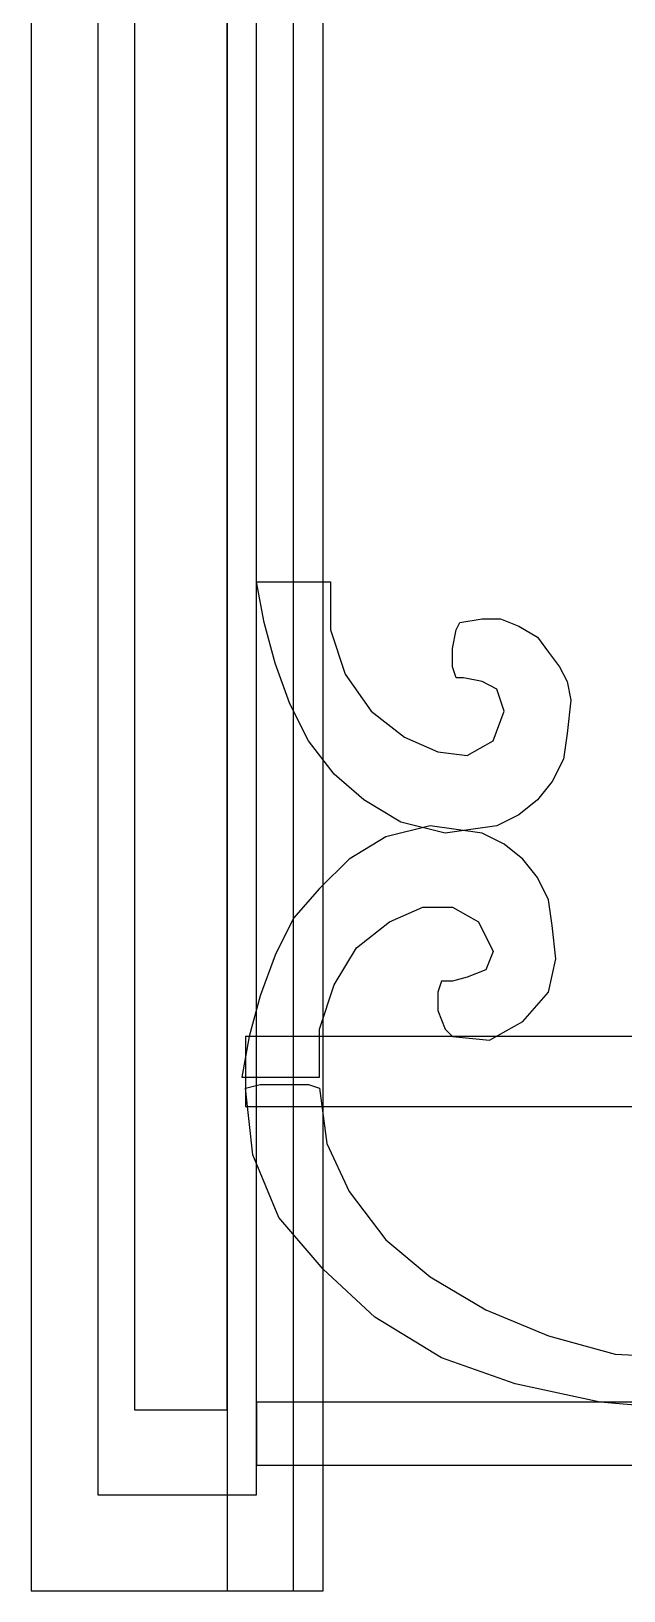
# Model space of a CAD drawing. Header units: centimetres. Extents: x -51 to 56, y -22 to 36.
# Drawn here: x -51.01 to -40.07, y -22.04 to 6.75 of the extents above; entities that cross this region are included whole.
import ezdxf

# ---------------------------------------------------------------- set-up
doc = ezdxf.new("R2010")
doc.units = ezdxf.units.CM
doc.header["$MEASUREMENT"] = 0
doc.layers.add('layer 1', color=7, linetype='Continuous')

msp = doc.modelspace()

# ---------------------------------------------------------------- linework, layer by layer
at = {"layer": 'layer 1', "color": 108}
for points, knots in [([(-51.01413, 31.31746), (-51.01413, 31.31746), (-45.62339, 31.31746), (-45.62339, 31.31746), (-45.62339, 31.31746), (-45.62339, 31.31746), (-45.62339, -22.04404), (-45.62339, -22.04404), (-45.62339, -22.04404), (-45.62339, -22.04404), (-51.01413, -22.04404), (-51.01413, -22.04404), (-51.01413, -22.04404), (-51.01413, -22.04404), (-51.01413, 31.31746), (-51.01413, 31.31746)], [0, 0, 0, 0, 0.25, 0.25, 0.25, 0.25, 0.5, 0.5, 0.5, 0.5, 0.75, 0.75, 0.75, 0.75, 1, 1, 1, 1]), ([(-47.39756, 30.70333), (-47.39756, 30.70333), (-46.16929, 30.70333), (-46.16929, 30.70333), (-46.16929, 30.70333), (-46.16929, 30.70333), (-46.16929, -22.04404), (-46.16929, -22.04404), (-46.16929, -22.04404), (-46.16929, -22.04404), (-47.39756, -22.04404), (-47.39756, -22.04404), (-47.39756, -22.04404), (-47.39756, -22.04404), (-47.39756, 30.70333), (-47.39756, 30.70333)], [0, 0, 0, 0, 0.25, 0.25, 0.25, 0.25, 0.5, 0.5, 0.5, 0.5, 0.75, 0.75, 0.75, 0.75, 1, 1, 1, 1]), ([(-43.37156, -8.05541), (-43.37156, -8.05541), (-42.8939, -7.98717), (-42.8939, -7.98717), (-42.8939, -7.98717), (-42.8939, -7.98717), (-42.41624, -7.91893), (-42.41624, -7.91893), (-42.41624, -7.91893), (-42.41624, -7.91893), (-42.00682, -7.71422), (-42.00682, -7.71422), (-42.00682, -7.71422), (-42.00682, -7.71422), (-41.66563, -7.44127), (-41.66563, -7.44127), (-41.66563, -7.44127), (-41.66563, -7.44127), (-41.39268, -7.10009), (-41.39268, -7.10009), (-41.39268, -7.10009), (-41.39268, -7.10009), (-41.18797, -6.69066), (-41.18797, -6.69066), (-41.18797, -6.69066), (-41.18797, -6.69066), (-41.11973, -6.213), (-41.11973, -6.213), (-41.11973, -6.213), (-41.11973, -6.213), (-41.0515, -5.59887), (-41.0515, -5.59887), (-41.0515, -5.59887), (-41.0515, -5.59887), (-41.11973, -5.25768), (-41.11973, -5.25768), (-41.11973, -5.25768), (-41.11973, -5.25768), (-41.25621, -4.98473), (-41.25621, -4.98473), (-41.25621, -4.98473), (-41.25621, -4.98473), (-41.46092, -4.71179), (-41.46092, -4.71179), (-41.46092, -4.71179), (-41.46092, -4.71179), (-41.66563, -4.43884), (-41.66563, -4.43884), (-41.66563, -4.43884), (-41.66563, -4.43884), (-42.00682, -4.23413), (-42.00682, -4.23413), (-42.00682, -4.23413), (-42.00682, -4.23413), (-42.348, -4.09765), (-42.348, -4.09765), (-42.348, -4.09765), (-42.348, -4.09765), (-42.68919, -4.09765), (-42.68919, -4.09765), (-42.68919, -4.09765), (-42.68919, -4.09765), (-43.09861, -4.16589), (-43.09861, -4.16589), (-43.09861, -4.16589), (-43.09861, -4.16589), (-43.16685, -4.30236), (-43.16685, -4.30236), (-43.16685, -4.30236), (-43.16685, -4.30236), (-43.23509, -4.64355), (-43.23509, -4.64355), (-43.23509, -4.64355), (-43.23509, -4.64355), (-43.23509, -4.98473), (-43.23509, -4.98473), (-43.23509, -4.98473), (-43.23509, -4.98473), (-43.16685, -5.18945), (-43.16685, -5.18945), (-43.16685, -5.18945), (-43.16685, -5.18945), (-43.03038, -5.18945), (-43.03038, -5.18945), (-43.03038, -5.18945), (-43.03038, -5.18945), (-42.68919, -5.25768), (-42.68919, -5.25768), (-42.68919, -5.25768), (-42.68919, -5.25768), (-42.41624, -5.39416), (-42.41624, -5.39416), (-42.41624, -5.39416), (-42.41624, -5.39416), (-42.27977, -5.80358), (-42.27977, -5.80358), (-42.27977, -5.80358), (-42.27977, -5.80358), (-42.48448, -6.34948), (-42.48448, -6.34948), (-42.48448, -6.34948), (-42.48448, -6.34948), (-42.96214, -6.62243), (-42.96214, -6.62243), (-42.96214, -6.62243), (-42.96214, -6.62243), (-43.50804, -6.55419), (-43.50804, -6.55419), (-43.50804, -6.55419), (-43.50804, -6.55419), (-44.12217, -6.28124), (-44.12217, -6.28124), (-44.12217, -6.28124), (-44.12217, -6.28124), (-44.73631, -5.80358), (-44.73631, -5.80358), (-44.73631, -5.80358), (-44.73631, -5.80358), (-45.21397, -5.12121), (-45.21397, -5.12121), (-45.21397, -5.12121), (-45.21397, -5.12121), (-45.48692, -4.30236), (-45.48692, -4.30236), (-45.48692, -4.30236), (-45.48692, -4.30236), (-45.48692, -3.41528), (-45.48692, -3.41528), (-45.48692, -3.41528), (-45.48692, -3.41528), (-46.85166, -3.41528), (-46.85166, -3.41528), (-46.85166, -3.41528), (-46.85166, -3.41528), (-46.71519, -4.16589), (-46.71519, -4.16589), (-46.71519, -4.16589), (-46.71519, -4.16589), (-46.51047, -4.9165), (-46.51047, -4.9165), (-46.51047, -4.9165), (-46.51047, -4.9165), (-46.23753, -5.66711), (-46.23753, -5.66711), (-46.23753, -5.66711), (-46.23753, -5.66711), (-45.89634, -6.34948), (-45.89634, -6.34948), (-45.89634, -6.34948), (-45.89634, -6.34948), (-45.41868, -6.96361), (-45.41868, -6.96361), (-45.41868, -6.96361), (-45.41868, -6.96361), (-44.87278, -7.44127), (-44.87278, -7.44127), (-44.87278, -7.44127), (-44.87278, -7.44127), (-44.19041, -7.8507), (-44.19041, -7.8507), (-44.19041, -7.8507), (-44.19041, -7.8507), (-43.37156, -8.05541), (-43.37156, -8.05541)], [0, 0, 0, 0, 0.02439024, 0.02439024, 0.02439024, 0.02439024, 0.04878049, 0.04878049, 0.04878049, 0.04878049, 0.07317073, 0.07317073, 0.07317073, 0.07317073, 0.09756098, 0.09756098, 0.09756098, 0.09756098, 0.12195122, 0.12195122, 0.12195122, 0.12195122, 0.14634146, 0.14634146, 0.14634146, 0.14634146, 0.17073171, 0.17073171, 0.17073171, 0.17073171, 0.19512195, 0.19512195, 0.19512195, 0.19512195, 0.2195122, 0.2195122, 0.2195122, 0.2195122, 0.24390244, 0.24390244, 0.24390244, 0.24390244, 0.26829268, 0.26829268, 0.26829268, 0.26829268, 0.29268293, 0.29268293, 0.29268293, 0.29268293, 0.31707317, 0.31707317, 0.31707317, 0.31707317, 0.34146341, 0.34146341, 0.34146341, 0.34146341, 0.36585366, 0.36585366, 0.36585366, 0.36585366, 0.3902439, 0.3902439, 0.3902439, 0.3902439, 0.41463415, 0.41463415, 0.41463415, 0.41463415, 0.43902439, 0.43902439, 0.43902439, 0.43902439, 0.46341463, 0.46341463, 0.46341463, 0.46341463, 0.48780488, 0.48780488, 0.48780488, 0.48780488, 0.51219512, 0.51219512, 0.51219512, 0.51219512, 0.53658537, 0.53658537, 0.53658537, 0.53658537, 0.56097561, 0.56097561, 0.56097561, 0.56097561, 0.58536585, 0.58536585, 0.58536585, 0.58536585, 0.6097561, 0.6097561, 0.6097561, 0.6097561, 0.63414634, 0.63414634, 0.63414634, 0.63414634, 0.65853659, 0.65853659, 0.65853659, 0.65853659, 0.68292683, 0.68292683, 0.68292683, 0.68292683, 0.70731707, 0.70731707, 0.70731707, 0.70731707, 0.73170732, 0.73170732, 0.73170732, 0.73170732, 0.75609756, 0.75609756, 0.75609756, 0.75609756, 0.7804878, 0.7804878, 0.7804878, 0.7804878, 0.80487805, 0.80487805, 0.80487805, 0.80487805, 0.82926829, 0.82926829, 0.82926829, 0.82926829, 0.85365854, 0.85365854, 0.85365854, 0.85365854, 0.87804878, 0.87804878, 0.87804878, 0.87804878, 0.90243902, 0.90243902, 0.90243902, 0.90243902, 0.92682927, 0.92682927, 0.92682927, 0.92682927, 0.95121951, 0.95121951, 0.95121951, 0.95121951, 0.97560976, 0.97560976, 0.97560976, 0.97560976, 1, 1, 1, 1]), ([(-43.64451, -7.91893), (-43.64451, -7.91893), (-43.16685, -7.98717), (-43.16685, -7.98717), (-43.16685, -7.98717), (-43.16685, -7.98717), (-42.68919, -8.05541), (-42.68919, -8.05541), (-42.68919, -8.05541), (-42.68919, -8.05541), (-42.27977, -8.26012), (-42.27977, -8.26012), (-42.27977, -8.26012), (-42.27977, -8.26012), (-41.93858, -8.53307), (-41.93858, -8.53307), (-41.93858, -8.53307), (-41.93858, -8.53307), (-41.66563, -8.87426), (-41.66563, -8.87426), (-41.66563, -8.87426), (-41.66563, -8.87426), (-41.46092, -9.28368), (-41.46092, -9.28368), (-41.46092, -9.28368), (-41.46092, -9.28368), (-41.39268, -9.76134), (-41.39268, -9.76134), (-41.39268, -9.76134), (-41.39268, -9.76134), (-41.32445, -10.37547), (-41.32445, -10.37547), (-41.32445, -10.37547), (-41.32445, -10.37547), (-41.46092, -10.98961), (-41.46092, -10.98961), (-41.46092, -10.98961), (-41.46092, -10.98961), (-41.93858, -11.53551), (-41.93858, -11.53551), (-41.93858, -11.53551), (-41.93858, -11.53551), (-42.55272, -11.87669), (-42.55272, -11.87669), (-42.55272, -11.87669), (-42.55272, -11.87669), (-43.23509, -11.80846), (-43.23509, -11.80846), (-43.23509, -11.80846), (-43.23509, -11.80846), (-43.37156, -11.67198), (-43.37156, -11.67198), (-43.37156, -11.67198), (-43.37156, -11.67198), (-43.50804, -11.3308), (-43.50804, -11.3308), (-43.50804, -11.3308), (-43.50804, -11.3308), (-43.50804, -10.98961), (-43.50804, -10.98961), (-43.50804, -10.98961), (-43.50804, -10.98961), (-43.4398, -10.7849), (-43.4398, -10.7849), (-43.4398, -10.7849), (-43.4398, -10.7849), (-43.23509, -10.7849), (-43.23509, -10.7849), (-43.23509, -10.7849), (-43.23509, -10.7849), (-42.96214, -10.71666), (-42.96214, -10.71666), (-42.96214, -10.71666), (-42.96214, -10.71666), (-42.62095, -10.58019), (-42.62095, -10.58019), (-42.62095, -10.58019), (-42.62095, -10.58019), (-42.48448, -10.239), (-42.48448, -10.239), (-42.48448, -10.239), (-42.48448, -10.239), (-42.75743, -9.6931), (-42.75743, -9.6931), (-42.75743, -9.6931), (-42.75743, -9.6931), (-43.23509, -9.42015), (-43.23509, -9.42015), (-43.23509, -9.42015), (-43.23509, -9.42015), (-43.78099, -9.42015), (-43.78099, -9.42015), (-43.78099, -9.42015), (-43.78099, -9.42015), (-44.39512, -9.6931), (-44.39512, -9.6931), (-44.39512, -9.6931), (-44.39512, -9.6931), (-45.00926, -10.17076), (-45.00926, -10.17076), (-45.00926, -10.17076), (-45.00926, -10.17076), (-45.41868, -10.85314), (-45.41868, -10.85314), (-45.41868, -10.85314), (-45.41868, -10.85314), (-45.69163, -11.67198), (-45.69163, -11.67198), (-45.69163, -11.67198), (-45.69163, -11.67198), (-45.69163, -12.55907), (-45.69163, -12.55907), (-45.69163, -12.55907), (-45.69163, -12.55907), (-47.12461, -12.55907), (-47.12461, -12.55907), (-47.12461, -12.55907), (-47.12461, -12.55907), (-46.98814, -11.80846), (-46.98814, -11.80846), (-46.98814, -11.80846), (-46.98814, -11.80846), (-46.78342, -11.05785), (-46.78342, -11.05785), (-46.78342, -11.05785), (-46.78342, -11.05785), (-46.51047, -10.30724), (-46.51047, -10.30724), (-46.51047, -10.30724), (-46.51047, -10.30724), (-46.16929, -9.62487), (-46.16929, -9.62487), (-46.16929, -9.62487), (-46.16929, -9.62487), (-45.69163, -9.07897), (-45.69163, -9.07897), (-45.69163, -9.07897), (-45.69163, -9.07897), (-45.14573, -8.53307), (-45.14573, -8.53307), (-45.14573, -8.53307), (-45.14573, -8.53307), (-44.46336, -8.12365), (-44.46336, -8.12365), (-44.46336, -8.12365), (-44.46336, -8.12365), (-43.64451, -7.91893), (-43.64451, -7.91893)], [0, 0, 0, 0, 0.02702703, 0.02702703, 0.02702703, 0.02702703, 0.05405405, 0.05405405, 0.05405405, 0.05405405, 0.08108108, 0.08108108, 0.08108108, 0.08108108, 0.10810811, 0.10810811, 0.10810811, 0.10810811, 0.13513514, 0.13513514, 0.13513514, 0.13513514, 0.16216216, 0.16216216, 0.16216216, 0.16216216, 0.18918919, 0.18918919, 0.18918919, 0.18918919, 0.21621622, 0.21621622, 0.21621622, 0.21621622, 0.24324324, 0.24324324, 0.24324324, 0.24324324, 0.27027027, 0.27027027, 0.27027027, 0.27027027, 0.2972973, 0.2972973, 0.2972973, 0.2972973, 0.32432432, 0.32432432, 0.32432432, 0.32432432, 0.35135135, 0.35135135, 0.35135135, 0.35135135, 0.37837838, 0.37837838, 0.37837838, 0.37837838, 0.40540541, 0.40540541, 0.40540541, 0.40540541, 0.43243243, 0.43243243, 0.43243243, 0.43243243, 0.45945946, 0.45945946, 0.45945946, 0.45945946, 0.48648649, 0.48648649, 0.48648649, 0.48648649, 0.51351351, 0.51351351, 0.51351351, 0.51351351, 0.54054054, 0.54054054, 0.54054054, 0.54054054, 0.56756757, 0.56756757, 0.56756757, 0.56756757, 0.59459459, 0.59459459, 0.59459459, 0.59459459, 0.62162162, 0.62162162, 0.62162162, 0.62162162, 0.64864865, 0.64864865, 0.64864865, 0.64864865, 0.67567568, 0.67567568, 0.67567568, 0.67567568, 0.7027027, 0.7027027, 0.7027027, 0.7027027, 0.72972973, 0.72972973, 0.72972973, 0.72972973, 0.75675676, 0.75675676, 0.75675676, 0.75675676, 0.78378378, 0.78378378, 0.78378378, 0.78378378, 0.81081081, 0.81081081, 0.81081081, 0.81081081, 0.83783784, 0.83783784, 0.83783784, 0.83783784, 0.86486486, 0.86486486, 0.86486486, 0.86486486, 0.89189189, 0.89189189, 0.89189189, 0.89189189, 0.91891892, 0.91891892, 0.91891892, 0.91891892, 0.94594595, 0.94594595, 0.94594595, 0.94594595, 0.97297297, 0.97297297, 0.97297297, 0.97297297, 1, 1, 1, 1]), ([(-47.05637, -11.80846), (-47.05637, -11.80846), (52.43349, -11.80846), (52.43349, -11.80846), (52.43349, -11.80846), (52.43349, -11.80846), (52.43349, -13.10496), (52.43349, -13.10496), (52.43349, -13.10496), (52.43349, -13.10496), (-47.05637, -13.10496), (-47.05637, -13.10496), (-47.05637, -13.10496), (-47.05637, -13.10496), (-47.05637, -11.80846), (-47.05637, -11.80846)], [0, 0, 0, 0, 0.25, 0.25, 0.25, 0.25, 0.5, 0.5, 0.5, 0.5, 0.75, 0.75, 0.75, 0.75, 1, 1, 1, 1]), ([(-38.86791, -18.70041), (-38.86791, -18.70041), (-37.23021, -18.56394), (-37.23021, -18.56394), (-37.23021, -18.56394), (-37.23021, -18.56394), (-35.729, -18.22275), (-35.729, -18.22275), (-35.729, -18.22275), (-35.729, -18.22275), (-34.36425, -17.74509), (-34.36425, -17.74509), (-34.36425, -17.74509), (-34.36425, -17.74509), (-33.13598, -16.99448), (-33.13598, -16.99448), (-33.13598, -16.99448), (-33.13598, -16.99448), (-32.18066, -16.1074), (-32.18066, -16.1074), (-32.18066, -16.1074), (-32.18066, -16.1074), (-31.36181, -15.15208), (-31.36181, -15.15208), (-31.36181, -15.15208), (-31.36181, -15.15208), (-30.88415, -13.99205), (-30.88415, -13.99205), (-30.88415, -13.99205), (-30.88415, -13.99205), (-30.74768, -12.76378), (-30.74768, -12.76378), (-30.74768, -12.76378), (-30.74768, -12.76378), (-30.74768, -12.76378), (-30.74768, -12.76378), (-30.74768, -12.76378), (-30.74768, -12.76378), (-30.74768, -12.76378), (-30.74768, -12.76378), (-30.74768, -12.76378), (-30.74768, -12.76378), (-30.74768, -12.76378), (-30.74768, -12.76378), (-30.74768, -12.76378), (-30.74768, -12.76378), (-30.74768, -12.76378), (-30.74768, -12.76378), (-30.74768, -12.76378), (-30.74768, -12.76378), (-31.02063, -12.76378), (-31.02063, -12.76378), (-31.02063, -12.76378), (-31.02063, -12.76378), (-31.43005, -12.76378), (-31.43005, -12.76378), (-31.43005, -12.76378), (-31.43005, -12.76378), (-31.83947, -12.76378), (-31.83947, -12.76378), (-31.83947, -12.76378), (-31.83947, -12.76378), (-32.04419, -12.76378), (-32.04419, -12.76378), (-32.04419, -12.76378), (-32.04419, -12.76378), (-32.18066, -13.78734), (-32.18066, -13.78734), (-32.18066, -13.78734), (-32.18066, -13.78734), (-32.59008, -14.67442), (-32.59008, -14.67442), (-32.59008, -14.67442), (-32.59008, -14.67442), (-33.27246, -15.5615), (-33.27246, -15.5615), (-33.27246, -15.5615), (-33.27246, -15.5615), (-34.0913, -16.24387), (-34.0913, -16.24387), (-34.0913, -16.24387), (-34.0913, -16.24387), (-35.1831, -16.85801), (-35.1831, -16.85801), (-35.1831, -16.85801), (-35.1831, -16.85801), (-36.27489, -17.33567), (-36.27489, -17.33567), (-36.27489, -17.33567), (-36.27489, -17.33567), (-37.5714, -17.67686), (-37.5714, -17.67686), (-37.5714, -17.67686), (-37.5714, -17.67686), (-38.86791, -17.74509), (-38.86791, -17.74509), (-38.86791, -17.74509), (-38.86791, -17.74509), (-40.23265, -17.67686), (-40.23265, -17.67686), (-40.23265, -17.67686), (-40.23265, -17.67686), (-41.46092, -17.33567), (-41.46092, -17.33567), (-41.46092, -17.33567), (-41.46092, -17.33567), (-42.62095, -16.85801), (-42.62095, -16.85801), (-42.62095, -16.85801), (-42.62095, -16.85801), (-43.64451, -16.24387), (-43.64451, -16.24387), (-43.64451, -16.24387), (-43.64451, -16.24387), (-44.46336, -15.5615), (-44.46336, -15.5615), (-44.46336, -15.5615), (-44.46336, -15.5615), (-45.14573, -14.67442), (-45.14573, -14.67442), (-45.14573, -14.67442), (-45.14573, -14.67442), (-45.55515, -13.78734), (-45.55515, -13.78734), (-45.55515, -13.78734), (-45.55515, -13.78734), (-45.69163, -12.76378), (-45.69163, -12.76378), (-45.69163, -12.76378), (-45.69163, -12.76378), (-45.89634, -12.69554), (-45.89634, -12.69554), (-45.89634, -12.69554), (-45.89634, -12.69554), (-46.30576, -12.69554), (-46.30576, -12.69554), (-46.30576, -12.69554), (-46.30576, -12.69554), (-46.78342, -12.69554), (-46.78342, -12.69554), (-46.78342, -12.69554), (-46.78342, -12.69554), (-47.05637, -12.76378), (-47.05637, -12.76378), (-47.05637, -12.76378), (-47.05637, -12.76378), (-47.05637, -12.76378), (-47.05637, -12.76378), (-47.05637, -12.76378), (-47.05637, -12.76378), (-47.05637, -12.76378), (-47.05637, -12.76378), (-47.05637, -12.76378), (-47.05637, -12.76378), (-47.05637, -12.76378), (-47.05637, -12.76378), (-47.05637, -12.76378), (-47.05637, -12.76378), (-47.05637, -12.76378), (-47.05637, -12.76378), (-47.05637, -12.76378), (-47.05637, -12.76378), (-46.9199, -13.99205), (-46.9199, -13.99205), (-46.9199, -13.99205), (-46.9199, -13.99205), (-46.44224, -15.15208), (-46.44224, -15.15208), (-46.44224, -15.15208), (-46.44224, -15.15208), (-45.62339, -16.1074), (-45.62339, -16.1074), (-45.62339, -16.1074), (-45.62339, -16.1074), (-44.66807, -16.99448), (-44.66807, -16.99448), (-44.66807, -16.99448), (-44.66807, -16.99448), (-43.4398, -17.74509), (-43.4398, -17.74509), (-43.4398, -17.74509), (-43.4398, -17.74509), (-42.07506, -18.22275), (-42.07506, -18.22275), (-42.07506, -18.22275), (-42.07506, -18.22275), (-40.5056, -18.56394), (-40.5056, -18.56394), (-40.5056, -18.56394), (-40.5056, -18.56394), (-38.86791, -18.70041), (-38.86791, -18.70041)], [0, 0, 0, 0, 0.02083333, 0.02083333, 0.02083333, 0.02083333, 0.04166667, 0.04166667, 0.04166667, 0.04166667, 0.0625, 0.0625, 0.0625, 0.0625, 0.08333333, 0.08333333, 0.08333333, 0.08333333, 0.10416667, 0.10416667, 0.10416667, 0.10416667, 0.125, 0.125, 0.125, 0.125, 0.14583333, 0.14583333, 0.14583333, 0.14583333, 0.16666667, 0.16666667, 0.16666667, 0.16666667, 0.1875, 0.1875, 0.1875, 0.1875, 0.20833333, 0.20833333, 0.20833333, 0.20833333, 0.22916667, 0.22916667, 0.22916667, 0.22916667, 0.25, 0.25, 0.25, 0.25, 0.27083333, 0.27083333, 0.27083333, 0.27083333, 0.29166667, 0.29166667, 0.29166667, 0.29166667, 0.3125, 0.3125, 0.3125, 0.3125, 0.33333333, 0.33333333, 0.33333333, 0.33333333, 0.35416667, 0.35416667, 0.35416667, 0.35416667, 0.375, 0.375, 0.375, 0.375, 0.39583333, 0.39583333, 0.39583333, 0.39583333, 0.41666667, 0.41666667, 0.41666667, 0.41666667, 0.4375, 0.4375, 0.4375, 0.4375, 0.45833333, 0.45833333, 0.45833333, 0.45833333, 0.47916667, 0.47916667, 0.47916667, 0.47916667, 0.5, 0.5, 0.5, 0.5, 0.52083333, 0.52083333, 0.52083333, 0.52083333, 0.54166667, 0.54166667, 0.54166667, 0.54166667, 0.5625, 0.5625, 0.5625, 0.5625, 0.58333333, 0.58333333, 0.58333333, 0.58333333, 0.60416667, 0.60416667, 0.60416667, 0.60416667, 0.625, 0.625, 0.625, 0.625, 0.64583333, 0.64583333, 0.64583333, 0.64583333, 0.66666667, 0.66666667, 0.66666667, 0.66666667, 0.6875, 0.6875, 0.6875, 0.6875, 0.70833333, 0.70833333, 0.70833333, 0.70833333, 0.72916667, 0.72916667, 0.72916667, 0.72916667, 0.75, 0.75, 0.75, 0.75, 0.77083333, 0.77083333, 0.77083333, 0.77083333, 0.79166667, 0.79166667, 0.79166667, 0.79166667, 0.8125, 0.8125, 0.8125, 0.8125, 0.83333333, 0.83333333, 0.83333333, 0.83333333, 0.85416667, 0.85416667, 0.85416667, 0.85416667, 0.875, 0.875, 0.875, 0.875, 0.89583333, 0.89583333, 0.89583333, 0.89583333, 0.91666667, 0.91666667, 0.91666667, 0.91666667, 0.9375, 0.9375, 0.9375, 0.9375, 0.95833333, 0.95833333, 0.95833333, 0.95833333, 0.97916667, 0.97916667, 0.97916667, 0.97916667, 1, 1, 1, 1]), ([(-46.85166, -18.56394), (-46.85166, -18.56394), (52.6382, -18.56394), (52.6382, -18.56394), (52.6382, -18.56394), (52.6382, -18.56394), (52.6382, -19.72397), (52.6382, -19.72397), (52.6382, -19.72397), (52.6382, -19.72397), (-46.85166, -19.72397), (-46.85166, -19.72397), (-46.85166, -19.72397), (-46.85166, -19.72397), (-46.85166, -18.56394), (-46.85166, -18.56394)], [0, 0, 0, 0, 0.25, 0.25, 0.25, 0.25, 0.5, 0.5, 0.5, 0.5, 0.75, 0.75, 0.75, 0.75, 1, 1, 1, 1])]:
    msp.add_open_spline(points, degree=3, knots=knots, dxfattribs=at)
at = {"layer": 'layer 1', "color": 252}
msp.add_open_spline([(-49.78586, 29.33858), (-49.78586, 29.33858), (-46.85166, 29.33858), (-46.85166, 29.33858), (-46.85166, 29.33858), (-46.85166, 29.33858), (-46.85166, -20.26987), (-46.85166, -20.26987), (-46.85166, -20.26987), (-46.85166, -20.26987), (-49.78586, -20.26987), (-49.78586, -20.26987), (-49.78586, -20.26987), (-49.78586, -20.26987), (-49.78586, 29.33858), (-49.78586, 29.33858)], degree=3, knots=[0, 0, 0, 0, 0.25, 0.25, 0.25, 0.25, 0.5, 0.5, 0.5, 0.5, 0.75, 0.75, 0.75, 0.75, 1, 1, 1, 1], dxfattribs=at)
at = {"layer": 'layer 1', "color": 253}
msp.add_open_spline([(-49.10349, 27.83737), (-49.10349, 27.83737), (-47.39756, 27.83737), (-47.39756, 27.83737), (-47.39756, 27.83737), (-47.39756, 27.83737), (-47.39756, -18.70041), (-47.39756, -18.70041), (-47.39756, -18.70041), (-47.39756, -18.70041), (-49.10349, -18.70041), (-49.10349, -18.70041), (-49.10349, -18.70041), (-49.10349, -18.70041), (-49.10349, 27.83737), (-49.10349, 27.83737)], degree=3, knots=[0, 0, 0, 0, 0.25, 0.25, 0.25, 0.25, 0.5, 0.5, 0.5, 0.5, 0.75, 0.75, 0.75, 0.75, 1, 1, 1, 1], dxfattribs=at)

doc.saveas('drawing.dxf')
